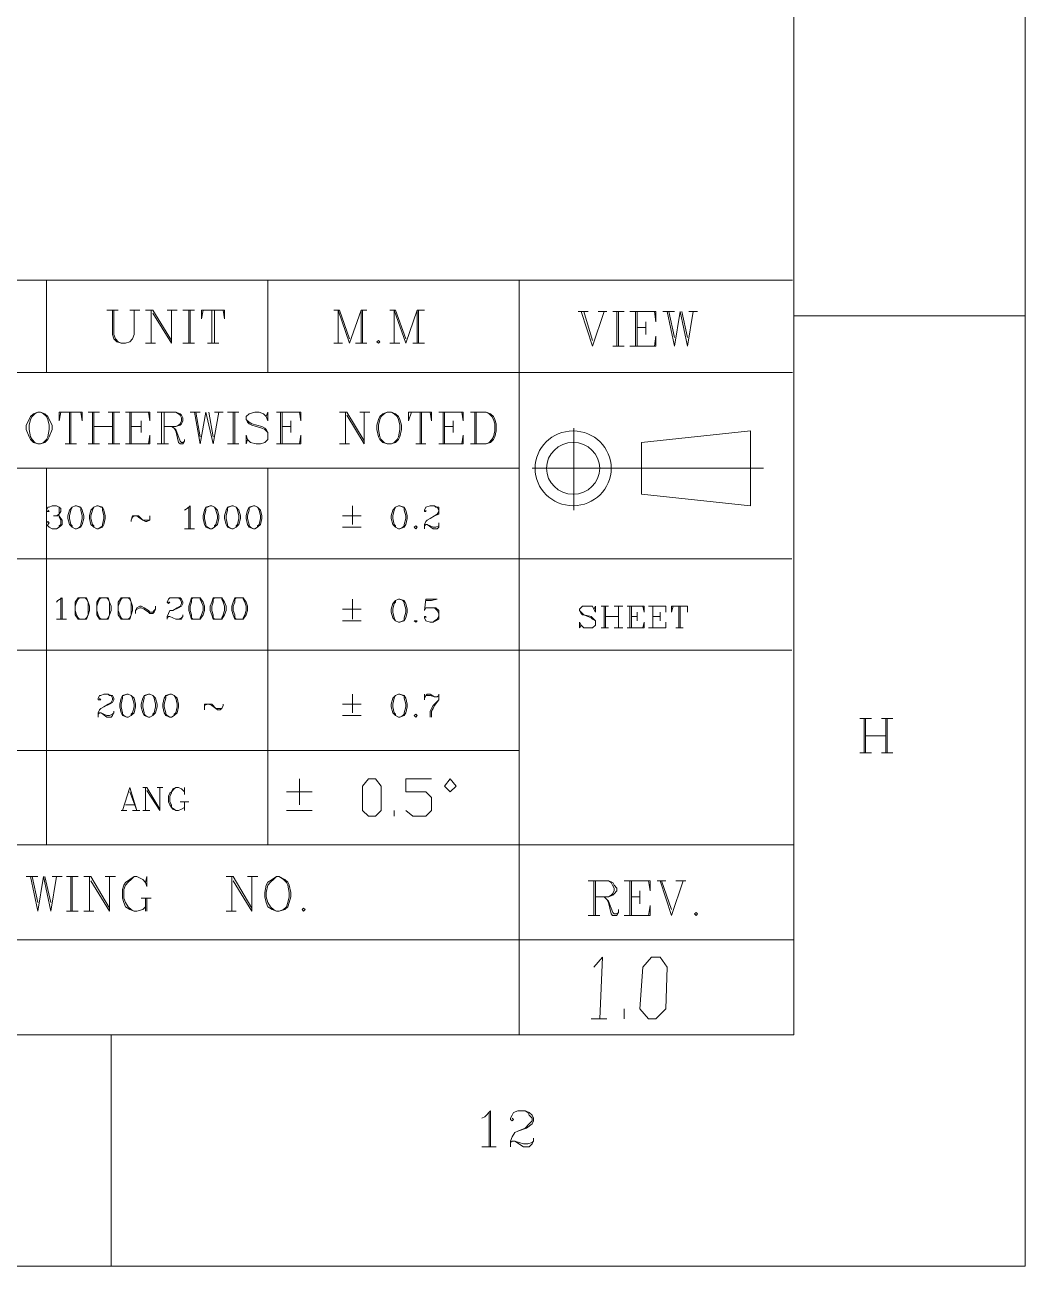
# Model space of a CAD drawing. Header units: millimetres. Extents: x 3 to 291, y 3 to 207.
# Drawn here: x 261.96 to 291.42, y 3.29 to 39.84 of the extents above; entities that cross this region are included whole.
import ezdxf

# ---------------------------------------------------------------- set-up
doc = ezdxf.new("R2010")
doc.units = ezdxf.units.MM

msp = doc.modelspace()

# ---------------------------------------------------------------- linework, layer by layer
at = {"color": 7, "lineweight": 0}
for points in [[(291.422702, 3.286619), (291.422702, 206.824933)], [(9.990667, 200.009478), (284.607, 200.009478), (284.607, 10.102144), (9.990667, 10.102144)], [(272.372702, 30.549039), (272.330369, 30.506705), (272.372702, 30.464725), (272.415035, 30.506705)], [(273.473404, 25.088215), (273.431071, 25.045882), (273.473404, 25.003548), (273.515737, 25.045882)], [(279.442369, 22.717654), (279.442369, 22.082301)], [(280.458333, 22.717654), (280.458333, 22.082301)], [(273.473404, 22.29425), (273.431071, 22.29425), (273.473404, 22.251917), (273.515737, 22.29425)], [(273.473404, 19.542654), (273.431071, 19.500321), (273.473404, 19.457988), (273.515737, 19.500321)], [(272.076404, 16.536811), (271.907071, 16.706144), (271.907071, 17.426164), (272.076404, 17.637478), (272.288071, 17.637478), (272.457404, 17.426164), (272.457404, 16.706144), (272.288071, 16.536811)], [(274.319859, 17.425988), (274.489192, 17.637654), (274.658526, 17.425988), (274.489192, 17.256654)], [(266.657631, 16.960215), (266.657631, 16.706215)], [(270.171263, 13.827584), (270.128929, 13.78525), (270.171263, 13.742917), (270.213596, 13.78525)], [(281.728192, 13.700443), (281.686212, 13.658109), (281.728192, 13.615776), (281.770526, 13.658109)], [(291.422702, 3.286619), (3.175035, 3.286619)]]:
    msp.add_lwpolyline(points, close=True, dxfattribs=at)
for points in [[(284.606929, 32.327039), (284.606929, 10.102039), (174.624929, 10.102039)], [(284.574192, 32.327039), (249.597333, 32.327039)], [(262.593667, 32.327039), (262.593667, 29.617705)], [(269.112929, 32.327039), (269.112929, 29.617705)], [(276.521263, 32.327039), (276.521263, 10.102039)], [(264.371808, 31.438215), (264.710474, 31.438215)], [(264.540965, 31.438215), (264.540965, 30.718548), (264.583298, 30.591548), (264.667965, 30.506529), (264.794965, 30.464548), (264.921965, 30.464548), (265.048965, 30.506529), (265.133631, 30.591548), (265.175965, 30.718548), (265.175965, 31.438215)], [(264.583333, 31.438215), (264.583333, 30.718548), (264.625667, 30.591548), (264.710333, 30.506529), (264.795, 30.464548)], [(265.049141, 31.438215), (265.345474, 31.438215)], [(265.514526, 31.438215), (265.726545, 31.438215)], [(265.684141, 31.438215), (265.684141, 30.464548)], [(265.726404, 31.353478), (266.276737, 30.464478), (266.276737, 31.438144)], [(265.726474, 31.438215), (266.276455, 30.548862)], [(266.149878, 31.438215), (266.446212, 31.438215)], [(266.615192, 31.438215), (266.953859, 31.438215)], [(266.784878, 31.438215), (266.784878, 30.464548)], [(266.827212, 31.438215), (266.827212, 30.464548)], [(267.208141, 31.438215), (267.165808, 31.184215), (267.165808, 31.438215), (267.843141, 31.438215), (267.843141, 31.184215), (267.800808, 31.438215)], [(267.462212, 31.438215), (267.462212, 30.464548)], [(267.546878, 31.438215), (267.546878, 30.464548)], [(271.060616, 31.438215), (271.229596, 31.438215)], [(271.187228, 31.438215), (271.187228, 30.464548)], [(271.187228, 31.438215), (271.525894, 30.464548), (271.864561, 31.438215), (271.864561, 30.464548)], [(271.229561, 31.438215), (271.525894, 30.591548)], [(271.864596, 31.438215), (272.033929, 31.438215)], [(271.906929, 31.438215), (271.906929, 30.464548)], [(272.711474, 31.438215), (272.880455, 31.438215)], [(272.838474, 31.438215), (272.838474, 30.464548)], [(272.838474, 31.438215), (273.177141, 30.464548), (273.515808, 31.438215), (273.515808, 30.464548)], [(272.880455, 31.438215), (273.177141, 30.591548)], [(273.515808, 31.438215), (273.727122, 31.438215)], [(273.558141, 31.438215), (273.558141, 30.464548)], [(278.256929, 31.395846), (278.553263, 31.395846)], [(278.341667, 31.395846), (278.680333, 30.379846)], [(278.426404, 31.395846), (278.680404, 30.54918)], [(279.018965, 31.395846), (278.680298, 30.379846)], [(278.849808, 31.395846), (279.103808, 31.395846)], [(279.272859, 31.395846), (279.611526, 31.395846)], [(279.4, 31.395846), (279.4, 30.379846)], [(279.442369, 31.395846), (279.442369, 30.379846)], [(279.781035, 31.395846), (280.543035, 31.395846), (280.543035, 31.099513), (280.500702, 31.395846)], [(279.950192, 31.395846), (279.950192, 30.379846)], [(279.992561, 31.395846), (279.992561, 30.379846)], [(280.246808, 31.099584), (280.246808, 30.718584)], [(280.754455, 31.395846), (281.093122, 31.395846)], [(280.881737, 31.395846), (281.093404, 30.379846)], [(280.924071, 31.395846), (281.093404, 30.633846)], [(281.093263, 30.379882), (281.262596, 31.395882), (281.474263, 30.379882)], [(281.305141, 31.395846), (281.474122, 30.633846)], [(281.643808, 31.395846), (281.474122, 30.379846)], [(281.516808, 31.395846), (281.770455, 31.395846)], [(284.606753, 31.268599), (291.422773, 31.268599)], [(279.992561, 30.930074), (280.246914, 30.930074)], [(265.514526, 30.464548), (265.811212, 30.464548)], [(266.615192, 30.464548), (266.953859, 30.464548)], [(267.334929, 30.464619), (267.673596, 30.464619)], [(271.060616, 30.464548), (271.314263, 30.464548)], [(271.695263, 30.464548), (272.033929, 30.464548)], [(272.711474, 30.464548), (273.007455, 30.464548)], [(273.388808, 30.464548), (273.727122, 30.464548)], [(279.272859, 30.379882), (279.611526, 30.379882)], [(279.781035, 30.379882), (280.543035, 30.379882), (280.543035, 30.676215), (280.500702, 30.379882)], [(284.574192, 29.605781), (249.597333, 29.605781)], [(262.339526, 28.432372), (262.212878, 28.390039), (262.127859, 28.305725), (262.085526, 28.220705), (262.000859, 28.051372), (262.000859, 27.924725), (262.085526, 27.712705), (262.127859, 27.628391), (262.212878, 27.543372), (262.339526, 27.501039), (262.424192, 27.501039), (262.551545, 27.543372), (262.636212, 27.628391), (262.678192, 27.712705), (262.762859, 27.924725), (262.762859, 28.051372), (262.678192, 28.220705), (262.636212, 28.305725), (262.551545, 28.390039), (262.424192, 28.432372), (262.339526, 28.432372), (262.255212, 28.390039), (262.170545, 28.305725), (262.127859, 28.220705), (262.085526, 28.051372), (262.085526, 27.924725), (262.127859, 27.712705), (262.170545, 27.628391), (262.255212, 27.543372), (262.339526, 27.501039)], [(262.424298, 27.50118), (262.508965, 27.543513), (262.593631, 27.62818), (262.636318, 27.712846), (262.678298, 27.924513), (262.678298, 28.051513), (262.636318, 28.220846), (262.593631, 28.305513), (262.508965, 28.39018), (262.424298, 28.432513)], [(263.016859, 28.432372), (262.974878, 28.178372), (262.974878, 28.432372), (263.652212, 28.432372), (263.652212, 28.178372), (263.609878, 28.432372)], [(263.271106, 28.432372), (263.271106, 27.501039)], [(263.313439, 28.432372), (263.313439, 27.501039)], [(263.821298, 28.432513), (264.159965, 28.432513)], [(263.948298, 28.432513), (263.948298, 27.50118)], [(263.990631, 28.432513), (263.990631, 27.50118)], [(264.413965, 28.432513), (264.752984, 28.432513)], [(264.540965, 28.432513), (264.540965, 27.50118)], [(264.583298, 28.432513), (264.583298, 27.50118)], [(264.922, 28.432372), (265.641667, 28.432372), (265.641667, 28.178372), (265.599333, 28.432372)], [(265.048965, 28.432513), (265.048965, 27.50118)], [(265.091651, 28.432513), (265.091651, 27.50118)], [(265.387631, 28.178513), (265.387631, 27.839846)], [(265.853192, 28.432372), (266.403878, 28.432372), (266.530526, 28.390039), (266.572859, 28.348058), (266.615192, 28.263391), (266.615192, 28.178372), (266.572859, 28.093705), (266.530526, 28.051372), (266.403878, 28.009391), (266.065212, 28.009391)], [(265.980333, 28.432372), (265.980333, 27.501039)], [(266.065, 28.432372), (266.065, 27.501039)], [(266.403737, 28.432372), (266.488404, 28.390039), (266.530384, 28.348058), (266.572718, 28.263391), (266.572718, 28.178372), (266.530384, 28.093705), (266.488404, 28.051372), (266.403737, 28.009391)], [(266.826965, 28.432372), (267.123298, 28.432372)], [(266.953894, 28.432372), (267.123227, 27.501039)], [(266.996227, 28.432372), (267.123227, 27.712705)], [(267.123404, 27.50118), (267.292384, 28.432513), (267.504404, 27.50118)], [(267.377298, 28.432372), (267.504298, 27.712705)], [(267.673631, 28.432372), (267.504298, 27.501039)], [(267.546631, 28.432372), (267.800631, 28.432372)], [(267.927984, 28.432372), (268.266651, 28.432372)], [(268.096965, 28.432372), (268.096965, 27.501039)], [(268.139298, 28.432372), (268.139298, 27.501039)], [(269.070561, 28.305584), (269.112894, 28.432231), (269.112894, 28.178584), (269.070561, 28.305584), (268.986247, 28.389898), (268.858894, 28.432231), (268.731894, 28.432231), (268.562914, 28.389898), (268.477894, 28.305584), (268.477894, 28.220917), (268.520227, 28.13625), (268.562914, 28.093564), (268.647227, 28.051231), (268.943914, 27.966917), (269.028228, 27.924584), (269.112894, 27.839917)], [(268.478, 28.220846), (268.562667, 28.13618), (268.646981, 28.093846), (268.943667, 28.00918), (269.028333, 27.966846), (269.070667, 27.924513), (269.113, 27.839846), (269.113, 27.62818), (269.028333, 27.543513), (268.901333, 27.50118), (268.774333, 27.50118), (268.605, 27.543513), (268.520333, 27.62818), (268.478, 27.75518), (268.478, 27.50118), (268.520333, 27.62818)], [(269.366859, 28.432372), (270.086526, 28.432372), (270.086526, 28.178372), (270.044545, 28.432372)], [(269.493965, 28.432372), (269.493965, 27.501039)], [(269.536298, 28.432372), (269.536298, 27.501039)], [(269.790298, 28.178372), (269.790298, 27.839705)], [(271.229596, 28.432372), (271.441616, 28.432372)], [(271.399106, 28.432372), (271.399106, 27.501039)], [(271.441439, 28.432372), (271.949439, 27.586058)], [(271.441474, 28.347952), (271.949122, 27.501286), (271.949122, 28.432266)], [(271.822263, 28.432372), (272.118949, 28.432372)], [(272.626596, 28.432372), (272.499949, 28.390039), (272.414929, 28.305725), (272.372596, 28.220705), (272.330263, 28.051372), (272.330263, 27.924725), (272.372596, 27.712705), (272.414929, 27.628391), (272.499949, 27.543372), (272.626596, 27.501039), (272.753596, 27.501039), (272.880596, 27.543372), (272.965263, 27.628391), (273.007596, 27.712705), (273.049929, 27.924725), (273.049929, 28.051372), (273.007596, 28.220705), (272.965263, 28.305725), (272.880596, 28.390039), (272.753596, 28.432372), (272.626596, 28.432372), (272.541929, 28.390039), (272.457616, 28.305725), (272.414929, 28.220705), (272.372596, 28.051372), (272.372596, 27.924725), (272.414929, 27.712705), (272.457616, 27.628391), (272.541929, 27.543372), (272.626596, 27.501039)], [(272.753737, 27.50118), (272.838404, 27.543513), (272.922718, 27.62818), (272.965404, 27.712846), (273.007737, 27.924513), (273.007737, 28.051513), (272.965404, 28.220846), (272.922718, 28.305513), (272.838404, 28.39018), (272.753737, 28.432513)], [(273.346263, 28.432372), (273.261596, 28.178372), (273.261596, 28.432372), (273.938929, 28.432372), (273.938929, 28.178372), (273.896949, 28.432372)], [(273.600192, 28.432372), (273.600192, 27.501039)], [(273.642526, 28.432372), (273.642526, 27.501039)], [(274.150702, 28.432372), (274.870369, 28.432372), (274.870369, 28.178372), (274.828035, 28.432372)], [(274.277737, 28.432513), (274.277737, 27.50118)], [(274.319718, 28.432513), (274.319718, 27.50118)], [(274.574071, 28.178513), (274.574071, 27.839846)], [(275.081929, 28.432372), (275.547596, 28.432372), (275.674949, 28.390039), (275.759263, 28.305725), (275.801596, 28.220705), (275.843929, 28.093705), (275.843929, 27.882039), (275.801596, 27.712705), (275.759263, 27.628391), (275.674949, 27.543372), (275.547596, 27.501039), (275.081929, 27.501039)], [(275.209035, 28.432372), (275.209035, 27.501039)], [(275.251369, 28.432372), (275.251369, 27.501039)], [(275.547702, 28.432372), (275.632369, 28.390039), (275.716682, 28.305725), (275.759369, 28.220705), (275.801702, 28.093705), (275.801702, 27.882039), (275.759369, 27.712705), (275.716682, 27.628391), (275.632369, 27.543372), (275.547702, 27.501039)], [(263.990631, 28.00918), (264.540965, 28.00918)], [(265.091474, 28.009321), (265.387808, 28.009321)], [(266.276596, 28.009321), (266.361263, 27.966987), (266.403596, 27.924654), (266.530596, 27.585987), (266.572929, 27.543654), (266.615263, 27.543654), (266.657596, 27.585987)], [(266.361333, 27.966952), (266.403667, 27.882286), (266.488333, 27.543619), (266.530314, 27.501286), (266.615333, 27.501286), (266.657667, 27.585952), (266.657667, 27.628286)], [(269.536333, 28.009321), (269.790333, 28.009321)], [(274.319859, 28.009321), (274.574212, 28.009321)], [(278.13, 25.553529), (278.13, 27.966882)], [(283.337141, 27.88218), (280.119808, 27.543513)], [(283.337071, 27.88218), (283.337071, 25.680846)], [(263.143965, 27.50118), (263.482631, 27.50118)], [(263.821298, 27.50118), (264.159965, 27.50118)], [(264.413965, 27.50118), (264.752984, 27.50118)], [(264.922, 27.50118), (265.641667, 27.50118), (265.641667, 27.75518), (265.599333, 27.50118)], [(265.853192, 27.50118), (266.191859, 27.50118)], [(267.927984, 27.501039), (268.266651, 27.501039)], [(269.366859, 27.50118), (270.086526, 27.50118), (270.086526, 27.75518), (270.044545, 27.50118)], [(271.229596, 27.501039), (271.525929, 27.501039)], [(273.473404, 27.50118), (273.769737, 27.50118)], [(274.150702, 27.50118), (274.870369, 27.50118), (274.870369, 27.75518), (274.828035, 27.50118)], [(280.119667, 27.543548), (280.119667, 26.019548)], [(276.521263, 26.781478), (249.597263, 26.781478)], [(262.593808, 26.781478), (262.593808, 15.690144)], [(269.112929, 26.781478), (269.112929, 15.690144)], [(276.902298, 26.781372), (283.717965, 26.781372)], [(280.119808, 26.019513), (283.337141, 25.680846)], [(262.890071, 25.680776), (262.974737, 25.638442), (262.974737, 25.596109), (262.974737, 25.511795), (262.974737, 25.426776), (262.890071, 25.384443), (262.974737, 25.384443), (263.016718, 25.299776), (263.059051, 25.257442), (263.059051, 25.130442), (263.016718, 25.088109), (262.974737, 25.045776), (262.890071, 25.003442), (262.763071, 25.003442), (262.678051, 25.045776), (262.636071, 25.088109), (262.593737, 25.130442), (262.593737, 25.173129), (262.636071, 25.215109), (262.678051, 25.173129), (262.636071, 25.130442)], [(262.636176, 25.553635), (262.678157, 25.511654), (262.636176, 25.511654), (262.593843, 25.511654), (262.593843, 25.553635), (262.636176, 25.638301), (262.678157, 25.638301), (262.762824, 25.680635), (262.890176, 25.680635), (262.974843, 25.638301), (263.016824, 25.595968), (263.016824, 25.511654), (262.974843, 25.426987), (262.890176, 25.384654), (262.805157, 25.384654)], [(263.440263, 25.680776), (263.355596, 25.638442), (263.271282, 25.553776), (263.228596, 25.384443), (263.228596, 25.299776), (263.271282, 25.130442), (263.355596, 25.045776), (263.440263, 25.003442), (263.482596, 25.003442), (263.609596, 25.045776), (263.652282, 25.130442), (263.694616, 25.299776), (263.694616, 25.384443), (263.652282, 25.553776), (263.609596, 25.638442), (263.482596, 25.680776), (263.440263, 25.680776), (263.355596, 25.638442), (263.313616, 25.553776), (263.271282, 25.384443), (263.271282, 25.299776), (263.313616, 25.130442), (263.355596, 25.088109), (263.355596, 25.045776), (263.440263, 25.003442)], [(263.482631, 25.003478), (263.567298, 25.045811), (263.609631, 25.088144), (263.609631, 25.130478), (263.651965, 25.299811), (263.651965, 25.384478), (263.609631, 25.553811), (263.609631, 25.638478), (263.567298, 25.638478), (263.482631, 25.680811)], [(264.075192, 25.680776), (263.990878, 25.638442), (263.906212, 25.553776), (263.863526, 25.384443), (263.863526, 25.299776), (263.906212, 25.130442), (263.990878, 25.045776), (264.075192, 25.003442), (264.117526, 25.003442), (264.244526, 25.045776), (264.287212, 25.130442), (264.329545, 25.299776), (264.329545, 25.384443), (264.287212, 25.553776), (264.244526, 25.638442), (264.117526, 25.680776), (264.075192, 25.680776), (263.990878, 25.638442), (263.948545, 25.553776), (263.906212, 25.384443), (263.906212, 25.299776), (263.948545, 25.130442), (263.990878, 25.088109), (263.990878, 25.045776), (264.075192, 25.003442)], [(264.117561, 25.003478), (264.202227, 25.045811), (264.244561, 25.088144), (264.244561, 25.130478), (264.286894, 25.299811), (264.286894, 25.384478), (264.244561, 25.553811), (264.244561, 25.638478), (264.202227, 25.638478), (264.117561, 25.680811)], [(266.657631, 25.553635), (266.742298, 25.595968), (266.826965, 25.680635), (266.826965, 25.003301)], [(266.784737, 25.638407), (266.784737, 25.003407)], [(267.419667, 25.680776), (267.292667, 25.638442), (267.250333, 25.553776), (267.208, 25.384443), (267.208, 25.299776), (267.250333, 25.130442), (267.292667, 25.045776), (267.419667, 25.003442), (267.462, 25.003442), (267.546667, 25.045776), (267.631333, 25.130442), (267.673667, 25.299776), (267.673667, 25.384443), (267.631333, 25.553776), (267.546667, 25.638442), (267.462, 25.680776), (267.419667, 25.680776), (267.335, 25.638442), (267.292667, 25.638442), (267.292667, 25.553776), (267.250333, 25.384443), (267.250333, 25.299776), (267.292667, 25.130442), (267.292667, 25.088109), (267.335, 25.045776), (267.419667, 25.003442)], [(267.462071, 25.003478), (267.546737, 25.045811), (267.546737, 25.088144), (267.588718, 25.130478), (267.631051, 25.299811), (267.631051, 25.384478), (267.588718, 25.553811), (267.546737, 25.638478), (267.462071, 25.680811)], [(268.054596, 25.680776), (267.927949, 25.638442), (267.885616, 25.553776), (267.842929, 25.384443), (267.842929, 25.299776), (267.885616, 25.130442), (267.927949, 25.045776), (268.054596, 25.003442), (268.096929, 25.003442), (268.181596, 25.045776), (268.266616, 25.130442), (268.308596, 25.299776), (268.308596, 25.384443), (268.266616, 25.553776), (268.181596, 25.638442), (268.096929, 25.680776), (268.054596, 25.680776), (267.969929, 25.638442), (267.927949, 25.638442), (267.927949, 25.553776), (267.885616, 25.384443), (267.885616, 25.299776), (267.927949, 25.130442), (267.927949, 25.088109), (267.969929, 25.045776), (268.054596, 25.003442)], [(268.097, 25.003478), (268.181667, 25.045811), (268.181667, 25.088144), (268.224, 25.130478), (268.266333, 25.299811), (268.266333, 25.384478), (268.224, 25.553811), (268.181667, 25.638478), (268.097, 25.680811)], [(268.689526, 25.680776), (268.562878, 25.638442), (268.520545, 25.553776), (268.477859, 25.384443), (268.477859, 25.299776), (268.520545, 25.130442), (268.562878, 25.045776), (268.689526, 25.003442), (268.731859, 25.003442), (268.816526, 25.045776), (268.901545, 25.130442), (268.943878, 25.299776), (268.943878, 25.384443), (268.901545, 25.553776), (268.816526, 25.638442), (268.731859, 25.680776), (268.689526, 25.680776), (268.605212, 25.638442), (268.562878, 25.638442), (268.562878, 25.553776), (268.520545, 25.384443), (268.520545, 25.299776), (268.562878, 25.130442), (268.562878, 25.088109), (268.605212, 25.045776), (268.689526, 25.003442)], [(268.731929, 25.003478), (268.816596, 25.045811), (268.816596, 25.088144), (268.858929, 25.130478), (268.901263, 25.299811), (268.901263, 25.384478), (268.858929, 25.553811), (268.816596, 25.638478), (268.731929, 25.680811)], [(271.610455, 25.680882), (271.610455, 25.130548)], [(272.965263, 25.680776), (272.880596, 25.638442), (272.796282, 25.553776), (272.753596, 25.384443), (272.753596, 25.299776), (272.796282, 25.130442), (272.880596, 25.045776), (272.965263, 25.003442), (273.007596, 25.003442), (273.134596, 25.045776), (273.177282, 25.130442), (273.219616, 25.299776), (273.219616, 25.384443), (273.177282, 25.553776), (273.134596, 25.638442), (273.007596, 25.680776), (272.965263, 25.680776), (272.880596, 25.638442), (272.838616, 25.553776), (272.796282, 25.384443), (272.796282, 25.299776), (272.838616, 25.130442), (272.880596, 25.088109), (272.880596, 25.045776), (272.965263, 25.003442)], [(273.007631, 25.003478), (273.092298, 25.045811), (273.134631, 25.088144), (273.134631, 25.130478), (273.176965, 25.299811), (273.176965, 25.384478), (273.134631, 25.553811), (273.134631, 25.638478), (273.092298, 25.638478), (273.007631, 25.680811)], [(273.769667, 25.553635), (273.769667, 25.511654), (273.727333, 25.511654), (273.727333, 25.553635), (273.769667, 25.638301), (273.896667, 25.680635), (274.023667, 25.680635), (274.108333, 25.638301), (274.150667, 25.638301), (274.150667, 25.553635), (274.150667, 25.511654), (274.150667, 25.426987), (274.023667, 25.384654), (273.896667, 25.299635), (273.812, 25.257301), (273.769667, 25.214968), (273.727333, 25.130654), (273.727333, 25.003301)], [(274.023596, 25.680776), (274.065929, 25.638442), (274.108263, 25.638442), (274.150596, 25.553776), (274.150596, 25.511795), (274.108263, 25.426776), (274.023596, 25.384443), (273.896949, 25.299776)], [(262.974808, 25.342109), (263.016788, 25.257443), (263.016788, 25.130443), (262.974808, 25.088109), (262.974808, 25.045776), (262.890141, 25.003442)], [(265.091474, 25.257372), (265.133455, 25.342039), (265.175788, 25.384372), (265.260455, 25.384372), (265.303141, 25.342039), (265.430141, 25.257372), (265.514455, 25.215039), (265.556788, 25.215039), (265.641808, 25.257372), (265.641808, 25.342039), (265.641808, 25.384372)], [(265.091474, 25.215003), (265.091474, 25.257337), (265.133455, 25.384337), (265.175788, 25.384337), (265.260455, 25.384337), (265.303141, 25.384337), (265.430141, 25.257337), (265.514455, 25.257337), (265.556788, 25.257337), (265.641808, 25.257337), (265.641808, 25.342003)], [(271.314474, 25.384548), (271.864455, 25.384548)], [(266.657737, 25.003407), (266.953718, 25.003407)], [(271.314474, 25.045882), (271.864455, 25.045882)], [(273.727298, 25.088215), (273.769631, 25.130548), (273.811965, 25.130548), (273.981298, 25.045882), (274.065965, 25.045882), (274.150631, 25.088215), (274.150631, 25.130548)], [(273.812071, 25.130584), (273.981051, 25.003584), (274.108404, 25.003584), (274.150737, 25.045917), (274.150737, 25.130584), (274.150737, 25.172917)], [(284.554542, 24.11603), (249.597086, 24.11603)], [(262.890071, 22.844443), (262.932404, 22.886776), (263.059051, 22.971443), (263.059051, 22.336795)], [(263.016859, 22.971548), (263.016859, 22.336548)], [(263.609737, 22.971548), (263.525071, 22.971548), (263.440404, 22.844548), (263.440404, 22.717548), (263.440404, 22.590548), (263.440404, 22.463548), (263.525071, 22.336548), (263.609737, 22.336548), (263.694404, 22.336548), (263.778718, 22.336548), (263.821404, 22.463548), (263.863737, 22.590548), (263.863737, 22.717548), (263.821404, 22.844548), (263.778718, 22.971548), (263.694404, 22.971548), (263.609737, 22.971548), (263.567404, 22.971548), (263.525071, 22.929215), (263.482737, 22.844548), (263.440404, 22.717548), (263.440404, 22.590548), (263.482737, 22.463548), (263.525071, 22.378529), (263.567404, 22.336548), (263.609737, 22.336548)], [(263.69451, 22.336619), (263.73649, 22.336619), (263.778824, 22.378599), (263.821157, 22.463266), (263.821157, 22.590619), (263.821157, 22.717619), (263.821157, 22.844266), (263.778824, 22.929286), (263.73649, 22.971619), (263.69451, 22.971619)], [(264.244667, 22.971548), (264.16, 22.971548), (264.075333, 22.844548), (264.075333, 22.717548), (264.075333, 22.590548), (264.075333, 22.463548), (264.16, 22.336548), (264.244667, 22.336548), (264.329333, 22.336548), (264.413647, 22.336548), (264.456333, 22.463548), (264.498667, 22.590548), (264.498667, 22.717548), (264.456333, 22.844548), (264.413647, 22.971548), (264.329333, 22.971548), (264.244667, 22.971548), (264.202333, 22.971548), (264.16, 22.929215), (264.117667, 22.844548), (264.075333, 22.717548), (264.075333, 22.590548), (264.117667, 22.463548), (264.16, 22.378529), (264.202333, 22.336548), (264.244667, 22.336548)], [(264.329439, 22.336619), (264.371772, 22.336619), (264.413753, 22.378599), (264.456086, 22.463266), (264.456086, 22.590619), (264.456086, 22.717619), (264.456086, 22.844266), (264.413753, 22.929286), (264.371772, 22.971619), (264.329439, 22.971619)], [(264.879596, 22.971548), (264.794929, 22.971548), (264.710616, 22.844548), (264.710616, 22.717548), (264.710616, 22.590548), (264.710616, 22.463548), (264.794929, 22.336548), (264.879596, 22.336548), (264.964263, 22.336548), (265.048929, 22.336548), (265.091616, 22.463548), (265.133596, 22.590548), (265.133596, 22.717548), (265.091616, 22.844548), (265.048929, 22.971548), (264.964263, 22.971548), (264.879596, 22.971548), (264.837263, 22.971548), (264.794929, 22.929215), (264.752949, 22.844548), (264.710616, 22.717548), (264.710616, 22.590548), (264.752949, 22.463548), (264.794929, 22.378529), (264.837263, 22.336548), (264.879596, 22.336548)], [(264.964369, 22.336619), (265.006702, 22.336619), (265.049035, 22.378599), (265.091369, 22.463266), (265.091369, 22.590619), (265.091369, 22.717619), (265.091369, 22.844266), (265.049035, 22.929286), (265.006702, 22.971619), (264.964369, 22.971619)], [(265.218263, 22.505776), (265.218263, 22.590442), (265.260596, 22.675109), (265.345263, 22.717795), (265.387596, 22.717795), (265.472263, 22.675109), (265.599263, 22.590442), (265.641596, 22.548109), (265.726263, 22.548109), (265.768949, 22.590442), (265.811282, 22.632776)], [(265.218263, 22.590513), (265.260596, 22.632846), (265.345263, 22.67518), (265.387596, 22.67518), (265.472263, 22.632846), (265.599263, 22.54818), (265.641596, 22.505846), (265.726263, 22.505846), (265.768949, 22.54818), (265.811282, 22.632846), (265.811282, 22.717513)], [(266.191859, 22.844443), (266.234192, 22.844443), (266.191859, 22.802109), (266.149878, 22.844443), (266.191859, 22.929109), (266.234192, 22.971443), (266.318859, 22.971443), (266.446212, 22.971443), (266.530526, 22.971443), (266.572859, 22.929109), (266.615192, 22.844443), (266.615192, 22.802109), (266.572859, 22.717795), (266.488545, 22.675462), (266.318859, 22.590442), (266.234192, 22.590442), (266.191859, 22.505776), (266.149878, 22.421109), (266.149878, 22.336795)], [(266.446106, 22.971548), (266.488439, 22.971548), (266.53042, 22.929215), (266.572753, 22.844548), (266.572753, 22.802215), (266.53042, 22.717548), (266.446106, 22.675215), (266.319106, 22.590548)], [(266.996263, 22.971548), (266.869616, 22.971548), (266.827282, 22.844548), (266.784596, 22.717548), (266.784596, 22.590548), (266.827282, 22.463548), (266.869616, 22.336548), (266.996263, 22.336548), (267.038596, 22.336548), (267.123263, 22.336548), (267.208282, 22.463548), (267.250263, 22.590548), (267.250263, 22.717548), (267.208282, 22.844548), (267.123263, 22.971548), (267.038596, 22.971548), (266.996263, 22.971548), (266.911596, 22.971548), (266.869616, 22.929215), (266.869616, 22.844548), (266.827282, 22.717548), (266.827282, 22.590548), (266.869616, 22.463548), (266.869616, 22.378529), (266.911596, 22.336548), (266.996263, 22.336548)], [(267.038667, 22.336619), (267.123333, 22.336619), (267.123333, 22.378599), (267.165667, 22.463266), (267.208, 22.590619), (267.208, 22.717619), (267.165667, 22.844266), (267.123333, 22.929286), (267.123333, 22.971619), (267.038667, 22.971619)], [(267.631192, 22.971548), (267.504545, 22.971548), (267.462212, 22.844548), (267.419526, 22.717548), (267.419526, 22.590548), (267.462212, 22.463548), (267.504545, 22.336548), (267.631192, 22.336548), (267.673526, 22.336548), (267.758192, 22.336548), (267.843212, 22.463548), (267.885545, 22.590548), (267.885545, 22.717548), (267.843212, 22.844548), (267.758192, 22.971548), (267.673526, 22.971548), (267.631192, 22.971548), (267.546878, 22.971548), (267.504545, 22.929215), (267.504545, 22.844548), (267.462212, 22.717548), (267.462212, 22.590548), (267.504545, 22.463548), (267.504545, 22.378529), (267.546878, 22.336548), (267.631192, 22.336548)], [(267.673596, 22.336619), (267.758263, 22.336619), (267.758263, 22.378599), (267.800596, 22.463266), (267.842929, 22.590619), (267.842929, 22.717619), (267.800596, 22.844266), (267.758263, 22.929286), (267.758263, 22.971619), (267.673596, 22.971619)], [(268.266474, 22.971548), (268.139474, 22.971548), (268.097141, 22.844548), (268.054455, 22.717548), (268.054455, 22.590548), (268.097141, 22.463548), (268.139474, 22.336548), (268.266474, 22.336548), (268.308455, 22.336548), (268.393122, 22.336548), (268.478141, 22.463548), (268.520474, 22.590548), (268.520474, 22.717548), (268.478141, 22.844548), (268.393122, 22.971548), (268.308455, 22.971548), (268.266474, 22.971548), (268.181808, 22.971548), (268.139474, 22.929215), (268.139474, 22.844548), (268.097141, 22.717548), (268.097141, 22.590548), (268.139474, 22.463548), (268.139474, 22.378529), (268.181808, 22.336548), (268.266474, 22.336548)], [(268.308526, 22.336619), (268.393192, 22.336619), (268.393192, 22.378599), (268.435526, 22.463266), (268.477859, 22.590619), (268.477859, 22.717619), (268.435526, 22.844266), (268.393192, 22.929286), (268.393192, 22.971619), (268.308526, 22.971619)], [(271.610631, 22.92918), (271.610631, 22.336513)], [(272.965263, 22.92918), (272.880596, 22.886846), (272.796282, 22.80218), (272.753596, 22.632846), (272.753596, 22.54818), (272.796282, 22.378494), (272.880596, 22.29418), (272.965263, 22.251846), (273.007596, 22.251846), (273.134596, 22.29418), (273.177282, 22.378494), (273.219616, 22.54818), (273.219616, 22.632846), (273.177282, 22.80218), (273.134596, 22.886846), (273.007596, 22.92918), (272.965263, 22.92918), (272.880596, 22.886846), (272.880596, 22.844513), (272.838616, 22.80218), (272.796282, 22.632846), (272.796282, 22.54818), (272.838616, 22.378494), (272.880596, 22.29418), (272.965263, 22.251846)], [(273.007631, 22.251882), (273.092298, 22.294215), (273.134631, 22.294215), (273.134631, 22.378529), (273.176965, 22.548215), (273.176965, 22.632882), (273.134631, 22.802215), (273.134631, 22.844548), (273.092298, 22.886882), (273.007631, 22.929215)], [(273.769667, 22.92918), (273.727333, 22.590513), (273.769667, 22.67518), (273.896667, 22.67518), (273.981333, 22.67518), (274.066, 22.67518), (274.150667, 22.590513), (274.150667, 22.505846), (274.150667, 22.42118), (274.150667, 22.336513), (274.066, 22.29418), (273.981333, 22.251846), (273.896667, 22.251846), (273.769667, 22.29418), (273.727333, 22.378494), (273.727333, 22.42118), (273.769667, 22.42118), (273.769667, 22.378494)], [(273.769667, 22.92918), (274.108333, 22.92918)], [(273.769667, 22.886811), (273.938647, 22.886811), (274.108333, 22.929144)], [(273.981192, 22.675286), (274.023526, 22.675286), (274.108192, 22.590619), (274.150526, 22.505952), (274.150526, 22.420933), (274.108192, 22.336619), (274.023526, 22.294286), (273.981192, 22.251952)], [(278.722702, 22.632917), (278.765035, 22.717584), (278.765035, 22.54825), (278.722702, 22.632917), (278.680369, 22.717584), (278.553369, 22.717584), (278.468702, 22.717584), (278.384035, 22.717584), (278.299369, 22.632917), (278.299369, 22.590584), (278.341702, 22.505917), (278.384035, 22.463584), (278.426369, 22.463584), (278.638035, 22.378564), (278.680369, 22.336584), (278.765035, 22.29425)], [(278.934228, 22.717654), (279.146247, 22.717654)], [(279.018965, 22.717654), (279.018965, 22.082301)], [(279.061298, 22.717654), (279.061298, 22.082301)], [(279.315227, 22.717654), (279.56958, 22.717654)], [(279.696263, 22.717654), (280.204263, 22.717654), (280.204263, 22.548321), (280.161929, 22.717654)], [(279.780894, 22.717654), (279.780894, 22.082301)], [(279.82358, 22.717654), (279.82358, 22.082301)], [(280.331192, 22.717654), (280.839192, 22.717654), (280.839192, 22.548321), (280.839192, 22.717654)], [(281.050894, 22.717654), (281.008561, 22.548321), (281.008561, 22.717654), (281.474227, 22.717654), (281.474227, 22.548321), (281.474227, 22.717654)], [(281.220404, 22.717654), (281.220404, 22.082301)], [(281.262737, 22.717654), (281.262737, 22.082301)], [(262.890212, 22.336548), (263.186192, 22.336548)], [(266.149808, 22.378635), (266.191788, 22.420968), (266.234122, 22.420968), (266.403808, 22.336654), (266.488474, 22.336654), (266.572788, 22.378635), (266.615122, 22.420968)], [(266.234228, 22.421039), (266.403561, 22.336725), (266.530561, 22.336725), (266.572894, 22.336725), (266.615228, 22.421039), (266.615228, 22.463372)], [(271.314298, 22.632846), (271.864631, 22.632846)], [(278.299298, 22.590513), (278.383965, 22.505846), (278.426298, 22.463513), (278.637965, 22.42118), (278.680298, 22.378494), (278.722631, 22.336513), (278.764965, 22.29418), (278.764965, 22.16718), (278.680298, 22.082513), (278.595631, 22.082513), (278.511318, 22.082513), (278.426298, 22.082513), (278.341631, 22.16718), (278.299298, 22.251846), (278.299298, 22.082513), (278.341631, 22.16718)], [(279.061228, 22.420968), (279.442228, 22.420968)], [(279.823404, 22.421039), (279.992384, 22.421039)], [(279.992561, 22.548321), (279.992561, 22.294321)], [(280.458333, 22.421039), (280.67, 22.421039)], [(280.669859, 22.548144), (280.669859, 22.294144)], [(271.314298, 22.29418), (271.864631, 22.29418)], [(278.934228, 22.082301), (279.146247, 22.082301)], [(279.315227, 22.082301), (279.56958, 22.082301)], [(279.696263, 22.082372), (280.204263, 22.082372), (280.204263, 22.251705), (280.161929, 22.082372)], [(280.331192, 22.082372), (280.839192, 22.082372), (280.839192, 22.251705), (280.839192, 22.082372)], [(281.135631, 22.082372), (281.347298, 22.082372)], [(284.554542, 21.430897), (249.597086, 21.430897)], [(264.159929, 20.008074), (264.202263, 19.965741), (264.159929, 19.965741), (264.117596, 19.965741), (264.117596, 20.008074), (264.159929, 20.092741), (264.202263, 20.092741), (264.286929, 20.135074), (264.413929, 20.135074), (264.498596, 20.092741), (264.540929, 20.092741), (264.583263, 20.008074), (264.583263, 19.965741), (264.540929, 19.881427), (264.456263, 19.839093), (264.286929, 19.754074), (264.202263, 19.711741), (264.159929, 19.669407), (264.117596, 19.584741), (264.117596, 19.457741)], [(264.413824, 20.135215), (264.456157, 20.092882), (264.49849, 20.092882), (264.540824, 20.008215), (264.540824, 19.965882), (264.49849, 19.881215), (264.413824, 19.838882), (264.287176, 19.754215)], [(264.964369, 20.135215), (264.837369, 20.092882), (264.795035, 20.008215), (264.752702, 19.838882), (264.752702, 19.754215), (264.795035, 19.584529), (264.837369, 19.500215), (264.964369, 19.457882), (265.006702, 19.457882), (265.091369, 19.500215), (265.176035, 19.584529), (265.218369, 19.754215), (265.218369, 19.838882), (265.176035, 20.008215), (265.091369, 20.092882), (265.006702, 20.135215), (264.964369, 20.135215), (264.879702, 20.092882), (264.837369, 20.092882), (264.837369, 20.008215), (264.795035, 19.838882), (264.795035, 19.754215), (264.837369, 19.584529), (264.837369, 19.542548), (264.879702, 19.500215), (264.964369, 19.457882)], [(265.006737, 19.457917), (265.091404, 19.50025), (265.091404, 19.542584), (265.133384, 19.584564), (265.175718, 19.75425), (265.175718, 19.838917), (265.133384, 20.00825), (265.091404, 20.092917), (265.006737, 20.13525)], [(265.599298, 20.135215), (265.472298, 20.092882), (265.430318, 20.008215), (265.387631, 19.838882), (265.387631, 19.754215), (265.430318, 19.584529), (265.472298, 19.500215), (265.599298, 19.457882), (265.641631, 19.457882), (265.726298, 19.500215), (265.811317, 19.584529), (265.853298, 19.754215), (265.853298, 19.838882), (265.811317, 20.008215), (265.726298, 20.092882), (265.641631, 20.135215), (265.599298, 20.135215), (265.514631, 20.092882), (265.472298, 20.092882), (265.472298, 20.008215), (265.430318, 19.838882), (265.430318, 19.754215), (265.472298, 19.584529), (265.472298, 19.542548), (265.514631, 19.500215), (265.599298, 19.457882)], [(265.641667, 19.457917), (265.726333, 19.50025), (265.726333, 19.542584), (265.768667, 19.584564), (265.811, 19.75425), (265.811, 19.838917), (265.768667, 20.00825), (265.726333, 20.092917), (265.641667, 20.13525)], [(266.234228, 20.135215), (266.10758, 20.092882), (266.065247, 20.008215), (266.022561, 19.838882), (266.022561, 19.754215), (266.065247, 19.584529), (266.10758, 19.500215), (266.234228, 19.457882), (266.276561, 19.457882), (266.361228, 19.500215), (266.446247, 19.584529), (266.48858, 19.754215), (266.48858, 19.838882), (266.446247, 20.008215), (266.361228, 20.092882), (266.276561, 20.135215), (266.234228, 20.135215), (266.149914, 20.092882), (266.10758, 20.092882), (266.10758, 20.008215), (266.065247, 19.838882), (266.065247, 19.754215), (266.10758, 19.584529), (266.10758, 19.542548), (266.149914, 19.500215), (266.234228, 19.457882)], [(266.276596, 19.457917), (266.361263, 19.50025), (266.361263, 19.542584), (266.403596, 19.584564), (266.445929, 19.75425), (266.445929, 19.838917), (266.403596, 20.00825), (266.361263, 20.092917), (266.276596, 20.13525)], [(271.610631, 20.135215), (271.610631, 19.584529)], [(272.965263, 20.135215), (272.880596, 20.092882), (272.796282, 20.008215), (272.753596, 19.838882), (272.753596, 19.754215), (272.796282, 19.584529), (272.880596, 19.500215), (272.965263, 19.457882), (273.007596, 19.457882), (273.134596, 19.500215), (273.177282, 19.584529), (273.219616, 19.754215), (273.219616, 19.838882), (273.177282, 20.008215), (273.134596, 20.092882), (273.007596, 20.135215), (272.965263, 20.135215), (272.880596, 20.092882), (272.838616, 20.008215), (272.796282, 19.838882), (272.796282, 19.754215), (272.838616, 19.584529), (272.880596, 19.542548), (272.880596, 19.500215), (272.965263, 19.457882)], [(273.007631, 19.457917), (273.092298, 19.50025), (273.134631, 19.542584), (273.134631, 19.584564), (273.176965, 19.75425), (273.176965, 19.838917), (273.134631, 20.00825), (273.134631, 20.092917), (273.092298, 20.092917), (273.007631, 20.13525)], [(273.727298, 20.135215), (273.727298, 19.965882)], [(273.727298, 20.008074), (273.769631, 20.092741), (273.811965, 20.135074), (273.896631, 20.135074), (274.023631, 20.050407), (274.108298, 20.050407), (274.150631, 20.092741), (274.150631, 20.135074)], [(274.150702, 20.135215), (274.150702, 20.050548), (274.150702, 19.965882), (274.023702, 19.796548), (273.981369, 19.711882), (273.938682, 19.627215), (273.938682, 19.457882)], [(267.250192, 19.711811), (267.250192, 19.796478), (267.334859, 19.838811), (267.377192, 19.838811), (267.462212, 19.796478), (267.588859, 19.711811), (267.631192, 19.669478), (267.715859, 19.669478), (267.758192, 19.711811), (267.800878, 19.796478), (267.800878, 19.838811)], [(267.250192, 19.669443), (267.250192, 19.711776), (267.250192, 19.838776), (267.334859, 19.838776), (267.377192, 19.838776), (267.462212, 19.838776), (267.588859, 19.711776), (267.631192, 19.711776), (267.715859, 19.711776), (267.758192, 19.711776), (267.800878, 19.796443)], [(271.314298, 19.838882), (271.864631, 19.838882)], [(273.769667, 20.092846), (273.812, 20.092846), (273.896667, 20.092846), (274.023667, 20.050513)], [(274.150702, 19.965705), (273.981369, 19.796725), (273.938682, 19.711705), (273.896702, 19.627039), (273.896702, 19.458058)], [(264.117561, 19.542654), (264.159894, 19.584635), (264.202227, 19.584635), (264.371914, 19.500321), (264.456228, 19.500321), (264.540894, 19.542654), (264.583228, 19.584635)], [(264.202298, 19.58467), (264.371631, 19.458023), (264.498631, 19.458023), (264.540965, 19.500356), (264.583298, 19.58467), (264.583298, 19.627003)], [(271.314298, 19.500215), (271.864631, 19.500215)], [(286.554439, 19.415619), (286.893106, 19.415619)], [(286.681086, 19.415619), (286.681086, 18.399619)], [(286.72342, 19.415619), (286.72342, 18.399619)], [(287.189439, 19.415619), (287.528106, 19.415619)], [(287.316439, 19.415619), (287.316439, 18.399619)], [(287.35842, 19.415619), (287.35842, 18.399619)], [(286.72342, 18.907266), (287.316439, 18.907266)], [(276.521263, 18.471586), (249.597263, 18.471586)], [(286.554439, 18.399619), (286.893106, 18.399619)], [(287.189439, 18.399619), (287.528106, 18.399619)], [(270.044616, 16.875478), (270.044616, 17.637478)], [(273.177141, 16.706286), (273.388808, 16.536952), (273.769808, 16.536952), (273.938788, 16.706286), (273.938788, 17.086933), (273.769808, 17.256619), (273.177141, 17.256619), (273.177141, 17.637619), (273.938788, 17.637619)], [(264.837227, 16.706286), (265.049247, 17.383619), (265.260561, 16.706286), (265.049247, 17.256619)], [(265.430141, 17.383619), (265.556788, 17.383619)], [(265.514667, 17.383443), (265.514667, 16.706462)], [(265.556929, 17.298846), (265.937929, 16.70618), (265.937929, 17.383513)], [(265.557, 17.383443), (265.938, 16.748443)], [(265.853122, 17.383619), (266.022808, 17.383619)], [(266.657631, 17.256478), (266.657631, 17.171811), (266.657631, 17.383478), (266.657631, 17.256478), (266.572965, 17.341144), (266.488651, 17.383478), (266.403631, 17.383478), (266.318965, 17.341144), (266.276631, 17.256478), (266.234298, 17.214144), (266.191965, 17.129478), (266.191965, 16.960144), (266.234298, 16.875478), (266.276631, 16.790811), (266.318965, 16.748478), (266.403631, 16.706144), (266.488651, 16.706144), (266.572965, 16.748478), (266.657631, 16.790811)], [(266.403737, 17.383619), (266.361404, 17.341286), (266.276737, 17.256619), (266.276737, 17.214286), (266.234404, 17.129266), (266.234404, 16.960286), (266.276737, 16.875619), (266.276737, 16.790599), (266.361404, 16.748266), (266.403737, 16.706286)], [(269.663616, 17.256478), (270.425263, 17.256478)], [(264.922, 16.875443), (265.176, 16.875443)], [(266.53049, 16.960215), (266.784843, 16.960215)], [(264.795, 16.706462), (264.964333, 16.706462)], [(265.133667, 16.706462), (265.345333, 16.706462)], [(265.430141, 16.706286), (265.641808, 16.706286)], [(269.663616, 16.706144), (270.425263, 16.706144)], [(272.838474, 16.536811), (272.838474, 16.706144)], [(249.597157, 15.690003), (284.606824, 15.690003)], [(262.000718, 14.758776), (262.339384, 14.758776)], [(262.128035, 14.758599), (262.339702, 13.742952)], [(262.170369, 14.758599), (262.339702, 13.996599)], [(262.339526, 13.742846), (262.508859, 14.758846), (262.720526, 13.742846)], [(262.551404, 14.758776), (262.720384, 13.996776)], [(262.890071, 14.758776), (262.720384, 13.742776)], [(262.763071, 14.758776), (263.059051, 14.758776)], [(263.186404, 14.758776), (263.525071, 14.758776)], [(263.313404, 14.758776), (263.313404, 13.742776)], [(263.355384, 14.758776), (263.355384, 13.742776)], [(263.69451, 14.758776), (263.906176, 14.758776)], [(263.863737, 14.758776), (263.863737, 13.742776)], [(263.906035, 14.63167), (264.456369, 13.74267), (264.456369, 14.75867)], [(263.906071, 14.758776), (264.456051, 13.827443)], [(264.32951, 14.758776), (264.625843, 14.758776)], [(265.514526, 14.589619), (265.556859, 14.462619), (265.556859, 14.758599), (265.514526, 14.589619), (265.430212, 14.673933), (265.260526, 14.758599), (265.175859, 14.758599), (265.049212, 14.673933), (264.921859, 14.589619), (264.879526, 14.504952), (264.837192, 14.377599), (264.837192, 14.123952), (264.879526, 13.996599), (264.921859, 13.869952), (265.049212, 13.785286), (265.175859, 13.742952), (265.260526, 13.742952), (265.430212, 13.785286), (265.514526, 13.869952)], [(265.175894, 14.758776), (265.09158, 14.674109), (265.006914, 14.589795), (264.921894, 14.504776), (264.879561, 14.377776), (264.879561, 14.123776), (264.921894, 13.996776), (265.006914, 13.869776), (265.09158, 13.785109), (265.175894, 13.742776)], [(267.885474, 14.758776), (268.097141, 14.758776)], [(268.054526, 14.758846), (268.054526, 13.742846)], [(268.096859, 14.758846), (268.647192, 13.827513)], [(268.097, 14.63167), (268.647333, 13.74267), (268.647333, 14.75867)], [(268.520474, 14.758776), (268.816808, 14.758776)], [(269.366859, 14.758776), (269.240212, 14.674109), (269.112859, 14.589795), (269.070526, 14.504776), (269.028192, 14.293109), (269.028192, 14.166109), (269.070526, 13.996776), (269.112859, 13.869776), (269.240212, 13.785109), (269.366859, 13.742776), (269.451526, 13.742776), (269.621212, 13.785109), (269.705526, 13.869776), (269.747859, 13.996776), (269.790192, 14.166109), (269.790192, 14.293109), (269.747859, 14.504776), (269.705526, 14.589795), (269.621212, 14.674109), (269.451526, 14.758776), (269.366859, 14.758776), (269.282545, 14.674109), (269.197878, 14.589795), (269.112859, 14.504776), (269.070526, 14.293109), (269.070526, 14.166109), (269.112859, 13.996776), (269.197878, 13.869776), (269.282545, 13.785109), (269.366859, 13.742776)], [(269.451596, 13.742846), (269.578596, 13.78518), (269.663616, 13.869846), (269.705596, 13.996846), (269.747929, 14.16618), (269.747929, 14.29318), (269.705596, 14.504846), (269.663616, 14.589513), (269.578596, 14.67418), (269.451596, 14.758846)], [(278.553192, 14.63167), (279.146212, 14.63167), (279.272859, 14.589689), (279.315192, 14.505023), (279.399859, 14.420003), (279.399859, 14.335337), (279.315192, 14.251023), (279.272859, 14.208689), (279.146212, 14.166356), (278.765212, 14.166356)], [(278.722631, 14.631705), (278.722631, 13.615705)], [(278.764965, 14.631705), (278.764965, 13.615705)], [(279.146106, 14.63167), (279.23042, 14.589689), (279.272753, 14.505023), (279.315086, 14.420003), (279.315086, 14.335337), (279.272753, 14.251023), (279.23042, 14.208689), (279.146106, 14.166356)], [(279.611526, 14.63167), (280.373526, 14.63167), (280.373526, 14.335337), (280.331192, 14.63167)], [(279.781035, 14.63167), (279.781035, 13.61567)], [(279.823369, 14.63167), (279.823369, 13.61567)], [(280.585545, 14.63167), (280.839192, 14.63167)], [(280.669859, 14.63167), (281.008526, 13.61567)], [(280.712192, 14.63167), (281.008526, 13.785356)], [(281.347192, 14.63167), (281.008526, 13.61567)], [(281.135526, 14.63167), (281.431859, 14.63167)], [(280.077369, 14.335337), (280.077369, 13.954337)], [(265.387878, 14.123846), (265.683859, 14.123846)], [(265.514526, 14.123846), (265.514526, 13.742846)], [(265.556859, 14.123846), (265.556859, 13.742846)], [(279.018965, 14.16625), (279.103631, 14.081584), (279.145965, 14.03925), (279.272965, 13.700584), (279.315298, 13.65825), (279.399965, 13.65825), (279.442298, 13.700584)], [(279.103737, 14.081478), (279.146071, 13.996811), (279.230384, 13.658144), (279.272718, 13.615811), (279.400071, 13.615811), (279.442404, 13.700478), (279.442404, 13.785144)], [(279.611526, 13.615705), (280.373526, 13.615705), (280.373526, 13.912039), (280.331192, 13.615705)], [(279.823404, 14.16625), (280.077404, 14.16625)], [(263.186404, 13.742776), (263.525071, 13.742776)], [(263.69451, 13.742776), (263.990843, 13.742776)], [(267.885474, 13.742776), (268.181808, 13.742776)], [(278.553192, 13.615705), (278.891859, 13.615705)], [(249.597157, 12.896003), (284.606824, 12.896003)], [(264.498596, 10.102039), (264.498596, 3.286725)], [(275.420561, 7.646741), (275.505227, 7.689074), (275.674914, 7.85876), (275.674914, 6.800427)], [(275.632439, 7.81625), (275.632439, 6.80025)], [(276.309737, 7.646741), (276.352071, 7.604407), (276.309737, 7.562074), (276.267404, 7.604407), (276.267404, 7.646741), (276.309737, 7.731407), (276.352071, 7.816074), (276.478718, 7.85876), (276.690737, 7.85876), (276.817384, 7.816074), (276.902404, 7.731407), (276.944737, 7.646741), (276.944737, 7.562074), (276.902404, 7.47776), (276.733071, 7.350407), (276.478718, 7.265741), (276.394404, 7.223407), (276.309737, 7.096407), (276.267404, 6.969407), (276.267404, 6.800427)], [(276.690772, 7.858619), (276.775086, 7.816286), (276.81742, 7.731619), (276.902439, 7.646599), (276.902439, 7.561933), (276.81742, 7.477619), (276.690772, 7.350619), (276.478753, 7.265599)], [(276.267369, 6.927039), (276.309702, 6.969372), (276.394369, 6.969372), (276.648369, 6.884705), (276.775016, 6.884705), (276.902369, 6.927039), (276.944702, 6.969372)], [(276.39451, 6.969443), (276.64851, 6.800462), (276.81749, 6.800462), (276.902157, 6.884776), (276.944843, 6.969443), (276.944843, 7.054109)], [(275.42042, 6.80025), (275.844106, 6.80025)]]:
    msp.add_lwpolyline(points, dxfattribs=at)
at = {"color": 3, "lineweight": 0, "true_color": 0x00ff00}
for points in [[(278.722702, 12.091952), (278.976702, 12.388286), (278.891683, 10.567952)], [(279.611596, 10.567846), (279.611596, 10.86418)], [(278.637929, 10.567846), (279.103596, 10.567846)]]:
    msp.add_lwpolyline(points, dxfattribs=at)
msp.add_lwpolyline([(280.331192, 10.567846), (280.077192, 10.86418), (280.162212, 12.091846), (280.415859, 12.38818), (280.669859, 12.38818), (280.881878, 12.091846), (280.839192, 10.86418), (280.543212, 10.567846)], close=True, dxfattribs=at)
at = {"color": 7, "lineweight": 0}
for centre, major_axis, ratio in [((278.108833, 26.781478), (1.121657, 0), 0.981286), ((278.108869, 26.781478), (0.78299, 0), 0.973192)]:
    msp.add_ellipse(centre, major_axis=major_axis, ratio=ratio, start_param=0, end_param=6.283185, dxfattribs=at)

doc.saveas('drawing.dxf')
